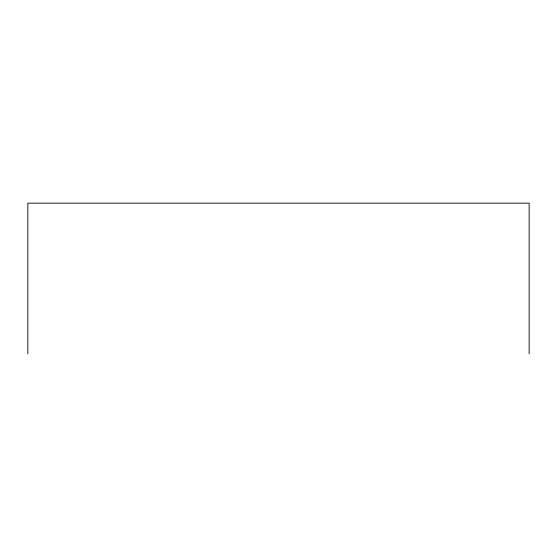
<?xml version="1.0" encoding="UTF-8"?>
<svg xmlns="http://www.w3.org/2000/svg" width="557" height="557" viewBox="0 0 557 557"><rect width="100%" height="100%" fill="white"/><g stroke="black" fill="none" stroke-linecap="round" stroke-linejoin="round"><path stroke-width="0.84" d="M529.15 353.834L529.15 203.166L27.85 203.166L27.85 353.834"/></g></svg>
